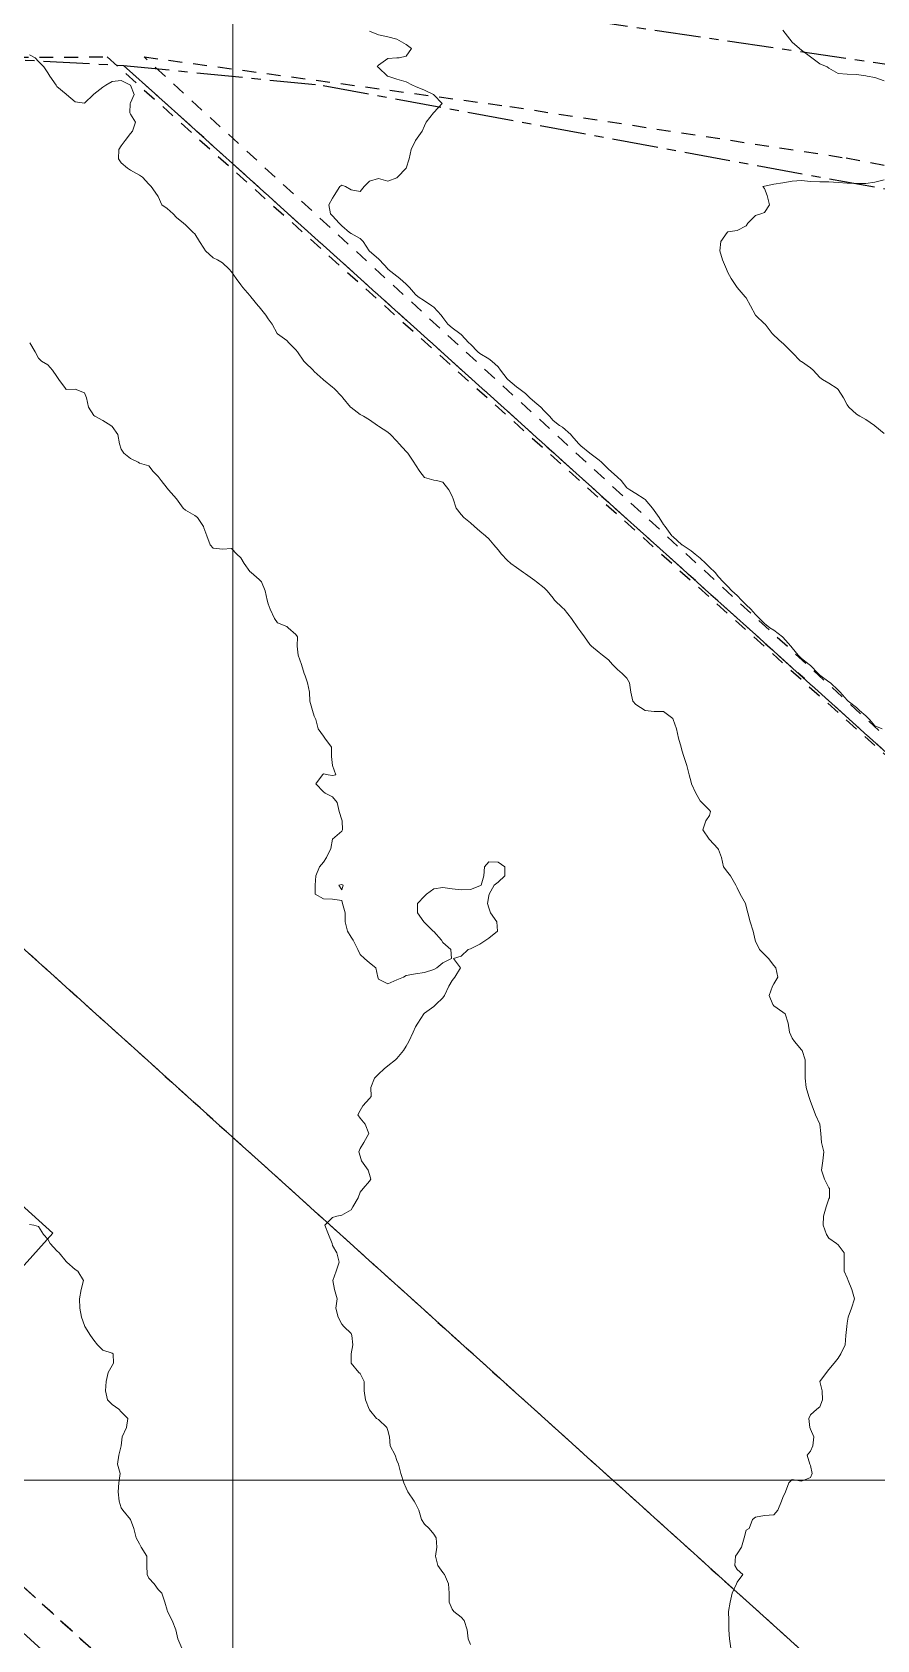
# Model space of a CAD drawing. Header units: centimetres. Extents: x 0 to 642158, y -847 to 649707.
# Drawn here: x 616055.9 to 616101.9, y 619878.7 to 619966.1 of the extents above; entities that cross this region are included whole.
import ezdxf

# ---------------------------------------------------------------- set-up
doc = ezdxf.new("R2010")
doc.units = ezdxf.units.CM
doc.header["$MEASUREMENT"] = 0
doc.linetypes.add('CENTERX2', pattern=[4, 2.5, -0.5, 0.5, -0.5])
doc.linetypes.add('JIS_02_0.7', pattern=[1.35, 0.75, -0.6])
for name, color, linetype, lineweight in [('MEV_grille', 254, 'Continuous', 9), ('WAL_parcellaire agricole', 7, 'JIS_02_0.7', 25), ('WAL_topographie 0.5', 253, 'Continuous', 20)]:
    doc.layers.add(name, color=color, linetype=linetype, lineweight=lineweight)
doc.layers.add('SPW_batiments', color=7, linetype='Continuous')
doc.layers.add('SPW_parcellaire cadastral', color=7, linetype='CENTERX2', lineweight=25, true_color=0xff0542)

# ---------------------------------------------------------------- blocks, each defined once
blk = doc.blocks.new('*U114')
at = {"layer": 'MEV_grille', "transparency": 33554687}
blk.add_lwpolyline([(-1338.461, 0), (1338.461, 0)], dxfattribs=at)
blk = doc.blocks.new('*U115')
at = {"layer": 'MEV_grille', "color": 0, "linetype": 'ByBlock', "lineweight": -2, "transparency": 16777216}
blk.add_blockref('*U114', (0, -2500), dxfattribs=at)
blk = doc.blocks.new('*U112')
at = {"layer": 'MEV_grille', "transparency": 33554687}
blk.add_lwpolyline([(0, 1825.476), (0, -1825.476)], dxfattribs=at)
blk = doc.blocks.new('*U113')
at = {"layer": 'MEV_grille', "color": 0, "linetype": 'ByBlock', "lineweight": -2, "transparency": 16777216}
blk.add_blockref('*U112', (700, 0), dxfattribs=at)

msp = doc.modelspace()

# ---------------------------------------------------------------- linework, layer by layer
at = {"layer": 'SPW_batiments'}
msp.add_lwpolyline([(616057.03, 619900.826), (616053.28, 619896.643), (616049.247, 619900.275), (616052.996, 619904.443), (616057.03, 619900.826)], dxfattribs=at)
at = {"layer": 'SPW_parcellaire cadastral'}
for points in [[(616073.479, 619968.796), (616059.106, 619981.382), (616056.046, 619984.062), (616056.633, 619984.744), (616077.743, 620009.284), (616112.989, 619974.75), (616127.872, 619960.634), (616086.606, 619966.696), (616073.479, 619968.796)], [(615965.801, 619959.819), (615989.496, 619964.99), (616001.495, 619964.951), (616126.676, 619852.045), (616107.561, 619832.082), (615965.801, 619959.819)], [(616153.66, 619880.768), (616136.955, 619862.847), (616126.676, 619852.045), (616001.495, 619964.951), (616040.549, 619965.412), (616060.876, 619964.332), (616153.66, 619880.768)], [(616153.66, 619880.768), (616060.876, 619964.332), (616071.74, 619963.244), (616103.08, 619957.47), (616167.866, 619895.243), (616153.66, 619880.768)]]:
    msp.add_lwpolyline(points, dxfattribs=at)
at = {"layer": 'WAL_parcellaire agricole'}
for points in [[(615967.541, 619961.303), (615982.565, 619963.875), (616014.447, 619964.672), (616059.989, 619964.792), (616153.724, 619880.732), (616107.004, 619834.798), (615967.541, 619961.303)], [(616061.989, 619964.792), (616081.889, 619962.094), (616100.189, 619959.296), (616118.79, 619955.799), (616137.74, 619951.551), (616159.99, 619946.803), (616189.991, 619940.14), (616205.991, 619935.809), (616204.742, 619931.809), (616190.244, 619916.557), (616165.747, 619890.555), (616155.248, 619880.053), (616153.724, 619880.732), (616061.989, 619964.792)], [(616003.334, 619863.389), (615949.996, 619915.779), (615924.994, 619940.776), (615924.95, 619949.743), (615927.392, 619952.976), (615938.292, 619954.977), (615966.891, 619962.18), (615967.541, 619961.303), (616107.004, 619834.798), (616109.504, 619832.299), (616103.482, 619826.192), (616003.334, 619863.389)]]:
    msp.add_lwpolyline(points, dxfattribs=at)
at = {"layer": 'WAL_topographie 0.5'}
for points in [[(616074.25, 619966.184), (616074.75, 619965.993), (616075.25, 619965.879), (616075.75, 619965.75), (616075.75, 619965.75), (616076.25, 619965.466), (616076.536, 619965.25), (616076.25, 619964.829), (616075.875, 619964.75), (616075.75, 619964.74), (616075.25, 619964.703), (616074.75, 619964.336), (616074.681, 619964.25), (616074.75, 619964.214), (616075.242, 619963.75), (616075.25, 619963.746), (616075.75, 619963.586), (616076.25, 619963.435), (616076.594, 619963.25), (616076.75, 619963.186), (616077.25, 619962.989), (616077.732, 619962.75), (616077.75, 619962.723), (616078.211, 619962.25), (616077.75, 619961.764), (616077.737, 619961.75), (616077.331, 619961.25), (616077.25, 619961.036), (616077.121, 619960.75), (616076.75, 619960.25), (616076.75, 619960.25), (616076.517, 619959.75), (616076.421, 619959.25), (616076.25, 619958.75), (616076.25, 619958.75), (616075.781, 619958.25), (616075.75, 619958.224), (616075.25, 619958.036), (616074.75, 619958.171), (616074.25, 619958.039), (616073.961, 619957.75), (616073.75, 619957.464), (616073.25, 619957.559), (616072.942, 619957.75), (616072.75, 619957.823), (616072.65, 619957.75), (616072.336, 619957.25), (616072.25, 619957.111), (616072.047, 619956.75), (616072.139, 619956.25), (616072.25, 619956.156), (616072.608, 619955.75), (616072.75, 619955.603), (616073.168, 619955.25), (616073.25, 619955.188), (616073.75, 619954.917), (616073.912, 619954.75), (616074.229, 619954.25), (616074.25, 619954.23), (616074.75, 619953.803), (616074.806, 619953.75), (616075.25, 619953.262), (616075.261, 619953.25), (616075.75, 619952.875), (616075.913, 619952.75), (616076.25, 619952.434), (616076.426, 619952.25), (616076.75, 619951.875), (616076.907, 619951.75), (616077.25, 619951.528), (616077.655, 619951.25), (616077.75, 619951.18), (616078.148, 619950.75), (616078.25, 619950.619), (616078.517, 619950.25), (616078.75, 619950.052), (616079.177, 619949.75), (616079.25, 619949.703), (616079.66, 619949.25), (616079.75, 619949.162), (616080.152, 619948.75), (616080.25, 619948.67), (616080.75, 619948.369), (616080.917, 619948.25), (616081.25, 619947.932), (616081.383, 619947.75), (616081.75, 619947.282), (616081.782, 619947.25), (616082.25, 619946.852), (616082.372, 619946.75), (616082.75, 619946.484), (616082.984, 619946.25), (616083.25, 619946.007), (616083.571, 619945.75), (616083.75, 619945.546), (616084.04, 619945.25), (616084.25, 619945.027), (616084.583, 619944.75), (616084.75, 619944.656), (616085.202, 619944.25), (616085.25, 619944.204), (616085.638, 619943.75), (616085.75, 619943.64), (616086.234, 619943.25), (616086.25, 619943.239), (616086.75, 619942.865), (616086.868, 619942.75), (616087.25, 619942.368), (616087.394, 619942.25), (616087.75, 619941.932), (616087.938, 619941.75), (616088.25, 619941.365), (616088.417, 619941.25), (616088.75, 619941.047), (616089.199, 619940.75), (616089.25, 619940.722), (616089.65, 619940.25), (616089.75, 619940.127), (616090.013, 619939.75), (616090.25, 619939.365), (616090.335, 619939.25), (616090.703, 619938.75), (616090.75, 619938.703), (616091.25, 619938.256), (616091.258, 619938.25), (616091.75, 619937.922), (616091.967, 619937.75), (616092.25, 619937.526), (616092.558, 619937.25), (616092.75, 619937.049), (616093.052, 619936.75), (616093.25, 619936.525), (616093.497, 619936.25), (616093.75, 619935.994), (616093.976, 619935.75), (616094.25, 619935.51), (616094.5, 619935.25), (616094.75, 619934.992), (616095.003, 619934.75), (616095.25, 619934.462), (616095.465, 619934.25), (616095.75, 619933.972), (616096.036, 619933.75), (616096.25, 619933.618), (616096.725, 619933.25), (616096.75, 619933.228), (616097.179, 619932.75), (616097.25, 619932.655), (616097.573, 619932.25), (616097.75, 619932.069), (616098.176, 619931.75), (616098.25, 619931.69), (616098.66, 619931.25), (616098.75, 619931.167), (616099.25, 619930.813), (616099.329, 619930.75), (616099.75, 619930.357), (616099.855, 619930.25), (616100.25, 619929.802), (616100.304, 619929.75), (616100.75, 619929.401), (616100.904, 619929.25), (616101.25, 619928.961), (616101.449, 619928.75), (616101.75, 619928.417), (616102.147, 619928.25)], [(616096.75, 619966.242), (616097.115, 619965.75), (616097.25, 619965.593), (616097.646, 619965.25), (616097.75, 619965.152), (616098.25, 619964.79), (616098.313, 619964.75), (616098.75, 619964.422), (616099.157, 619964.25), (616099.25, 619964.186), (616099.75, 619963.89), (616100.25, 619963.846), (616100.75, 619963.841), (616101.25, 619963.757), (616101.321, 619963.75), (616101.75, 619963.682), (616102.25, 619963.5)], [(616055.75, 619964.913), (616056.06, 619964.75), (616056.25, 619964.539), (616056.531, 619964.25), (616056.75, 619963.921), (616056.873, 619963.75), (616057.209, 619963.25), (616057.25, 619963.192), (616057.75, 619962.764), (616057.779, 619962.75), (616058.25, 619962.348), (616058.75, 619962.28), (616059.234, 619962.75), (616059.25, 619962.763), (616059.75, 619963.155), (616059.902, 619963.25), (616060.25, 619963.455), (616060.75, 619963.517), (616061.25, 619963.25), (616061.25, 619963.25), (616061.454, 619962.75), (616061.25, 619962.291), (616061.235, 619962.25), (616061.21, 619961.75), (616061.25, 619961.683), (616061.532, 619961.25), (616061.365, 619960.75), (616061.25, 619960.635), (616060.956, 619960.25), (616060.75, 619959.958), (616060.625, 619959.75), (616060.596, 619959.25), (616060.75, 619959.036), (616061.098, 619958.75), (616061.25, 619958.641), (616061.75, 619958.354), (616061.908, 619958.25), (616062.25, 619957.868), (616062.383, 619957.75), (616062.721, 619957.25), (616062.75, 619957.2), (616062.955, 619956.75), (616063.25, 619956.541), (616063.571, 619956.25), (616063.75, 619956.05), (616064.145, 619955.75), (616064.25, 619955.655), (616064.655, 619955.25), (616064.75, 619955.163), (616065.014, 619954.75), (616065.25, 619954.396), (616065.333, 619954.25), (616065.75, 619953.87), (616065.989, 619953.75), (616066.25, 619953.6), (616066.629, 619953.25), (616066.75, 619953.095), (616066.994, 619952.75), (616067.25, 619952.388), (616067.368, 619952.25), (616067.75, 619951.817), (616067.8, 619951.75), (616068.196, 619951.25), (616068.25, 619951.194), (616068.613, 619950.75), (616068.75, 619950.556), (616068.952, 619950.25), (616069.239, 619949.75), (616069.25, 619949.738), (616069.75, 619949.365), (616069.868, 619949.25), (616070.25, 619948.858), (616070.333, 619948.75), (616070.68, 619948.25), (616070.75, 619948.172), (616071.192, 619947.75), (616071.25, 619947.681), (616071.734, 619947.25), (616071.75, 619947.237), (616072.25, 619946.837), (616072.335, 619946.75), (616072.75, 619946.317), (616072.809, 619946.25), (616073.222, 619945.75), (616073.25, 619945.717), (616073.75, 619945.345), (616073.924, 619945.25), (616074.25, 619945.063), (616074.696, 619944.75), (616074.75, 619944.713), (616075.25, 619944.378), (616075.4, 619944.25), (616075.75, 619943.9), (616075.87, 619943.75), (616076.25, 619943.337), (616076.333, 619943.25), (616076.662, 619942.75), (616076.75, 619942.603), (616076.995, 619942.25), (616077.25, 619941.921), (616077.75, 619941.779), (616077.893, 619941.75), (616078.25, 619941.657), (616078.573, 619941.25), (616078.75, 619940.897), (616078.807, 619940.75), (616078.964, 619940.25), (616079.25, 619939.905), (616079.391, 619939.75), (616079.75, 619939.455), (616079.961, 619939.25), (616080.25, 619938.994), (616080.568, 619938.75), (616080.75, 619938.578), (616081.017, 619938.25), (616081.25, 619937.987), (616081.441, 619937.75), (616081.75, 619937.421), (616081.938, 619937.25), (616082.25, 619937.019), (616082.642, 619936.75), (616082.75, 619936.671), (616083.25, 619936.308), (616083.333, 619936.25), (616083.75, 619935.912), (616083.912, 619935.75), (616084.25, 619935.359), (616084.328, 619935.25), (616084.75, 619934.837), (616084.845, 619934.75), (616085.25, 619934.25), (616085.25, 619934.25), (616085.596, 619933.75), (616085.75, 619933.519), (616085.944, 619933.25), (616086.25, 619932.843), (616086.326, 619932.75), (616086.75, 619932.4), (616086.938, 619932.25), (616087.25, 619931.994), (616087.471, 619931.75), (616087.75, 619931.483), (616088.006, 619931.25), (616088.25, 619931), (616088.397, 619930.75), (616088.471, 619930.25), (616088.587, 619929.75), (616088.75, 619929.58), (616089.25, 619929.25), (616089.25, 619929.25), (616089.75, 619929.187), (616090.25, 619929.198), (616090.75, 619928.813), (616090.783, 619928.75), (616090.958, 619928.25), (616091.073, 619927.75), (616091.21, 619927.25), (616091.25, 619927.083), (616091.364, 619926.75), (616091.514, 619926.25), (616091.655, 619925.75), (616091.75, 619925.35), (616091.779, 619925.25), (616092.017, 619924.75), (616092.25, 619924.338), (616092.329, 619924.25), (616092.75, 619923.829), (616092.806, 619923.75), (616092.75, 619923.536), (616092.55, 619923.25), (616092.397, 619922.75), (616092.732, 619922.25), (616092.75, 619922.229), (616093.21, 619921.75), (616093.25, 619921.678), (616093.4, 619921.25), (616093.523, 619920.75), (616093.75, 619920.427), (616093.895, 619920.25), (616094.186, 619919.75), (616094.25, 619919.603), (616094.426, 619919.25), (616094.705, 619918.75), (616094.75, 619918.583), (616094.833, 619918.25), (616094.964, 619917.75), (616095.136, 619917.25), (616095.236, 619916.75), (616095.25, 619916.708), (616095.47, 619916.25), (616095.75, 619915.97), (616095.97, 619915.75), (616096.25, 619915.382), (616096.369, 619915.25), (616096.464, 619914.75), (616096.25, 619914.375), (616096.185, 619914.25), (616095.992, 619913.75), (616096.194, 619913.25), (616096.25, 619913.187), (616096.75, 619912.833), (616096.868, 619912.75), (616097.04, 619912.25), (616097.104, 619911.75), (616097.25, 619911.434), (616097.38, 619911.25), (616097.75, 619910.796), (616097.788, 619910.75), (616097.957, 619910.25), (616097.958, 619909.75), (616097.952, 619909.25), (616098.014, 619908.75), (616098.156, 619908.25), (616098.25, 619907.977), (616098.339, 619907.75), (616098.528, 619907.25), (616098.75, 619906.75), (616098.75, 619906.75), (616098.81, 619906.25), (616098.837, 619905.75), (616098.981, 619905.25), (616098.927, 619904.75), (616098.854, 619904.25), (616099.011, 619903.75), (616099.25, 619903.292), (616099.279, 619903.25), (616099.283, 619902.75), (616099.25, 619902.694), (616099.107, 619902.25), (616098.946, 619901.75), (616098.93, 619901.25), (616099.125, 619900.75), (616099.25, 619900.544), (616099.667, 619900.25), (616099.75, 619900.183), (616100.075, 619899.75), (616100.076, 619899.25), (616100.083, 619898.75), (616100.25, 619898.386), (616100.288, 619898.25), (616100.493, 619897.75), (616100.635, 619897.25), (616100.479, 619896.75), (616100.292, 619896.25), (616100.25, 619895.917), (616100.23, 619895.75), (616100.167, 619895.25), (616100.125, 619894.75), (616099.904, 619894.25), (616099.75, 619894.028), (616099.542, 619893.75), (616099.25, 619893.4), (616099.114, 619893.25), (616098.75, 619892.75), (616098.875, 619892.25), (616098.895, 619891.75), (616098.75, 619891.375), (616098.6, 619891.25), (616098.25, 619890.932), (616098.15, 619890.75), (616098.219, 619890.25), (616098.25, 619890.167), (616098.429, 619889.75), (616098.369, 619889.25), (616098.25, 619888.972), (616098.068, 619888.75), (616098.219, 619888.25), (616098.25, 619888.187), (616098.331, 619887.75), (616098.25, 619887.532), (616097.75, 619887.333), (616097.25, 619887.425), (616097.066, 619887.25), (616096.888, 619886.75), (616096.75, 619886.438), (616096.675, 619886.25), (616096.477, 619885.75), (616096.25, 619885.5), (616095.75, 619885.464), (616095.25, 619885.375), (616095.1, 619885.25), (616094.917, 619884.75), (616094.75, 619884.667), (616094.631, 619884.25), (616094.486, 619883.75), (616094.25, 619883.386), (616094.171, 619883.25), (616094.132, 619882.75), (616094.25, 619882.528), (616094.562, 619882.25), (616094.25, 619881.833), (616094.224, 619881.75), (616093.992, 619881.25), (616093.879, 619880.75), (616093.794, 619880.25), (616093.813, 619879.75), (616093.798, 619879.25), (616093.836, 619878.75), (616093.912, 619878.25)], [(616102.25, 619958.108), (616101.75, 619957.984), (616101.25, 619957.909), (616100.75, 619957.903), (616100.25, 619957.921), (616099.75, 619957.959), (616099.25, 619958.007), (616098.75, 619958.002), (616098.25, 619958.017), (616097.75, 619958.079), (616097.25, 619958.044), (616096.75, 619957.947), (616096.25, 619957.865), (616095.75, 619957.769), (616095.659, 619957.75), (616095.75, 619957.639), (616095.885, 619957.25), (616096.013, 619956.75), (616095.75, 619956.333), (616095.55, 619956.25), (616095.25, 619956.162), (616094.838, 619955.75), (616094.75, 619955.614), (616094.25, 619955.355), (616093.75, 619955.273), (616093.714, 619955.25), (616093.369, 619954.75), (616093.313, 619954.25), (616093.461, 619953.75), (616093.676, 619953.25), (616093.75, 619953.071), (616093.93, 619952.75), (616094.25, 619952.25), (616094.25, 619952.25), (616094.697, 619951.75), (616094.75, 619951.683), (616094.982, 619951.25), (616095.25, 619950.75), (616095.25, 619950.75), (616095.75, 619950.269), (616095.781, 619950.25), (616096.17, 619949.75), (616096.25, 619949.659), (616096.7, 619949.25), (616096.75, 619949.227), (616097.216, 619948.75), (616097.25, 619948.712), (616097.712, 619948.25), (616097.75, 619948.22), (616098.25, 619947.887), (616098.4, 619947.75), (616098.75, 619947.361), (616098.904, 619947.25), (616099.25, 619947.041), (616099.696, 619946.75), (616099.75, 619946.703), (616100.04, 619946.25), (616100.25, 619945.875), (616100.337, 619945.75), (616100.75, 619945.366), (616100.929, 619945.25), (616101.25, 619945.066), (616101.72, 619944.75), (616101.75, 619944.724), (616102.25, 619944.306)], [(616055.785, 619949.25), (616056.072, 619948.75), (616056.25, 619948.417), (616056.406, 619948.25), (616056.75, 619948.054), (616057.016, 619947.75), (616057.25, 619947.409), (616057.353, 619947.25), (616057.711, 619946.75), (616057.75, 619946.703), (616058.25, 619946.728), (616058.75, 619946.517), (616058.855, 619946.25), (616058.971, 619945.75), (616059.25, 619945.298), (616059.309, 619945.25), (616059.75, 619945.016), (616060.175, 619944.75), (616060.25, 619944.694), (616060.558, 619944.25), (616060.657, 619943.75), (616060.75, 619943.464), (616060.893, 619943.25), (616061.25, 619942.95), (616061.667, 619942.75), (616061.75, 619942.7), (616062.25, 619942.562), (616062.477, 619942.25), (616062.75, 619941.964), (616062.917, 619941.75), (616063.25, 619941.341), (616063.327, 619941.25), (616063.75, 619940.75), (616063.75, 619940.75), (616064.121, 619940.25), (616064.25, 619940.134), (616064.75, 619939.856), (616064.89, 619939.75), (616065.233, 619939.25), (616065.25, 619939.179), (616065.4, 619938.75), (616065.594, 619938.25), (616065.75, 619938.083), (616066.25, 619938.023), (616066.75, 619938.065), (616067.043, 619937.75), (616067.25, 619937.543), (616067.443, 619937.25), (616067.75, 619936.815), (616067.811, 619936.75), (616068.25, 619936.378), (616068.375, 619936.25), (616068.587, 619935.75), (616068.691, 619935.25), (616068.75, 619935.042), (616068.847, 619934.75), (616069.089, 619934.25), (616069.25, 619934.023), (616069.75, 619933.812), (616069.838, 619933.75), (616070.25, 619933.381), (616070.342, 619933.25), (616070.315, 619932.75), (616070.375, 619932.25), (616070.56, 619931.75), (616070.702, 619931.25), (616070.75, 619931.139), (616070.88, 619930.75), (616070.988, 619930.25), (616071.011, 619929.75), (616071.154, 619929.25), (616071.25, 619928.938), (616071.333, 619928.75), (616071.461, 619928.25), (616071.75, 619927.857), (616071.829, 619927.75), (616072.182, 619927.25), (616072.191, 619926.75), (616072.25, 619926.25), (616072.25, 619926.25), (616072.417, 619925.75), (616072.25, 619925.705), (616072, 619925.75), (616071.75, 619925.806), (616071.694, 619925.75), (616071.344, 619925.25), (616071.75, 619924.817), (616071.85, 619924.75), (616072.25, 619924.55), (616072.5, 619924.25), (616072.607, 619923.75), (616072.75, 619923.306), (616072.761, 619923.25), (616072.783, 619922.75), (616072.75, 619922.687), (616072.25, 619922.25), (616072.25, 619922.25), (616072.143, 619921.75), (616071.92, 619921.25), (616071.75, 619921), (616071.529, 619920.75), (616071.329, 619920.25), (616071.295, 619919.75), (616071.306, 619919.25), (616071.75, 619919), (616072.25, 619918.977), (616072.75, 619918.917), (616072.779, 619918.75), (616072.933, 619918.25), (616072.936, 619917.75), (616073.063, 619917.25), (616073.25, 619916.917), (616073.361, 619916.75), (616073.618, 619916.25), (616073.75, 619915.968), (616073.983, 619915.75), (616074.25, 619915.514), (616074.596, 619915.25), (616074.703, 619914.75), (616074.75, 619914.634), (616075.25, 619914.375), (616075.75, 619914.595), (616076.096, 619914.75), (616076.25, 619914.837), (616076.75, 619914.933), (616077.25, 619915), (616077.75, 619915.155), (616077.917, 619915.25), (616078.25, 619915.53), (616078.708, 619915.75), (616078.685, 619916.25), (616078.25, 619916.636), (616078.181, 619916.75), (616077.75, 619917.222), (616077.725, 619917.25), (616077.25, 619917.725), (616077.219, 619917.75), (616076.862, 619918.25), (616076.868, 619918.75), (616077.25, 619919.15), (616077.358, 619919.25), (616077.75, 619919.555), (616078.25, 619919.617), (616078.75, 619919.54), (616079.25, 619919.496), (616079.75, 619919.518), (616080.25, 619919.706), (616080.327, 619919.75), (616080.475, 619920.25), (616080.511, 619920.75), (616080.75, 619921.012), (616081.25, 619921), (616081.612, 619920.75), (616081.625, 619920.25), (616081.25, 619919.904), (616081.039, 619919.75), (616080.773, 619919.25), (616080.75, 619919.167), (616080.681, 619918.75), (616080.75, 619918.512), (616080.83, 619918.25), (616081.184, 619917.75), (616081.226, 619917.25), (616080.75, 619916.867), (616080.586, 619916.75), (616080.25, 619916.532), (616079.75, 619916.279), (616079.625, 619916.25), (616079.25, 619915.893), (616078.821, 619915.75), (616079.2, 619915.25), (616078.898, 619914.75), (616078.75, 619914.564), (616078.566, 619914.25), (616078.336, 619913.75), (616078.25, 619913.625), (616077.864, 619913.25), (616077.75, 619913.15), (616077.25, 619912.78), (616077.216, 619912.75), (616076.877, 619912.25), (616076.75, 619912.034), (616076.622, 619911.75), (616076.399, 619911.25), (616076.25, 619910.982), (616076.106, 619910.75), (616075.75, 619910.323), (616075.673, 619910.25), (616075.25, 619909.917), (616075.05, 619909.75), (616074.75, 619909.475), (616074.521, 619909.25), (616074.33, 619908.75), (616074.341, 619908.25), (616074.25, 619908.139), (616073.9, 619907.75), (616073.75, 619907.5), (616073.625, 619907.25), (616073.75, 619907.083), (616074.022, 619906.75), (616074.219, 619906.25), (616073.944, 619905.75), (616073.75, 619905.432), (616073.674, 619905.25), (616073.75, 619905), (616073.821, 619904.75), (616074.186, 619904.25), (616074.25, 619904.019), (616074.333, 619903.75), (616074.25, 619903.641), (616073.903, 619903.25), (616073.75, 619903.046), (616073.631, 619902.75), (616073.347, 619902.25), (616073.25, 619902.092), (616072.75, 619901.807), (616072.481, 619901.75), (616072.25, 619901.669), (616071.819, 619901.25), (616072.032, 619900.75), (616072.216, 619900.25), (616072.25, 619900.156), (616072.474, 619899.75), (616072.603, 619899.25), (616072.442, 619898.75), (616072.263, 619898.25), (616072.359, 619897.75), (616072.489, 619897.25), (616072.424, 619896.75), (616072.55, 619896.25), (616072.75, 619895.865), (616072.865, 619895.75), (616073.25, 619895.365), (616073.286, 619895.25), (616073.34, 619894.75), (616073.25, 619894.25), (616073.25, 619893.75), (616073.682, 619893.25), (616073.75, 619893.182), (616073.961, 619892.75), (616073.969, 619892.25), (616074.044, 619891.75), (616074.233, 619891.25), (616074.25, 619891.219), (616074.645, 619890.75), (616074.75, 619890.685), (616075.2, 619890.25), (616075.25, 619890.083), (616075.336, 619889.75), (616075.383, 619889.25), (616075.653, 619888.75), (616075.75, 619888.45), (616075.833, 619888.25), (616075.957, 619887.75), (616076.128, 619887.25), (616076.25, 619886.956), (616076.338, 619886.75), (616076.687, 619886.25), (616076.75, 619886.111), (616076.941, 619885.75), (616077.078, 619885.25), (616077.25, 619885), (616077.5, 619884.75), (616077.75, 619884.445), (616077.885, 619884.25), (616077.917, 619883.75), (616077.847, 619883.25), (616077.97, 619882.75), (616078.25, 619882.361), (616078.341, 619882.25), (616078.546, 619881.75), (616078.583, 619881.25), (616078.595, 619880.75), (616078.75, 619880.375), (616078.838, 619880.25), (616079.25, 619879.932), (616079.404, 619879.75), (616079.573, 619879.25), (616079.622, 619878.75), (616079.75, 619878.45)], [(616072.817, 619919.75), (616072.75, 619919.5), (616072.583, 619919.75), (616072.75, 619919.79), (616072.817, 619919.75)], [(616055.75, 619901.291), (616056, 619901.25), (616056.25, 619901.181), (616056.522, 619900.75), (616056.75, 619900.5), (616056.877, 619900.25), (616057.25, 619899.867), (616057.364, 619899.75), (616057.75, 619899.279), (616057.782, 619899.25), (616058.25, 619898.853), (616058.379, 619898.75), (616058.702, 619898.25), (616058.567, 619897.75), (616058.471, 619897.25), (616058.495, 619896.75), (616058.583, 619896.25), (616058.75, 619895.798), (616058.766, 619895.75), (616059.071, 619895.25), (616059.25, 619895.005), (616059.455, 619894.75), (616059.75, 619894.464), (616060.25, 619894.296), (616060.317, 619894.25), (616060.323, 619893.75), (616060.25, 619893.625), (616060.029, 619893.25), (616059.923, 619892.75), (616059.887, 619892.25), (616060, 619891.75), (616060.25, 619891.509), (616060.618, 619891.25), (616060.75, 619891.098), (616061.099, 619890.75), (616061.036, 619890.25), (616060.808, 619889.75), (616060.75, 619889.25), (616060.75, 619889.25), (616060.619, 619888.75), (616060.55, 619888.25), (616060.683, 619887.75), (616060.614, 619887.25), (616060.58, 619886.75), (616060.645, 619886.25), (616060.75, 619885.886), (616060.844, 619885.75), (616061.25, 619885.25), (616061.25, 619885.25), (616061.43, 619884.75), (616061.554, 619884.25), (616061.75, 619883.929), (616061.831, 619883.75), (616062.15, 619883.25), (616062.146, 619882.75), (616062.164, 619882.25), (616062.25, 619882.062), (616062.544, 619881.75), (616062.75, 619881.432), (616062.95, 619881.25), (616063.119, 619880.75), (616063.25, 619880.321), (616063.269, 619880.25), (616063.524, 619879.75), (616063.715, 619879.25), (616063.75, 619879.083), (616063.831, 619878.75), (616064.045, 619878.25)]]:
    msp.add_lwpolyline(points, dxfattribs=at)

# ---------------------------------------------------------------- block references
at = {"layer": 'MEV_grille', "transparency": 33554687}
for name, p in [('*U113', (615366.814, 620593.644)), ('*U115', (616669.481, 622387.381))]:
    msp.add_blockref(name, p, dxfattribs=at)

doc.saveas('drawing.dxf')
